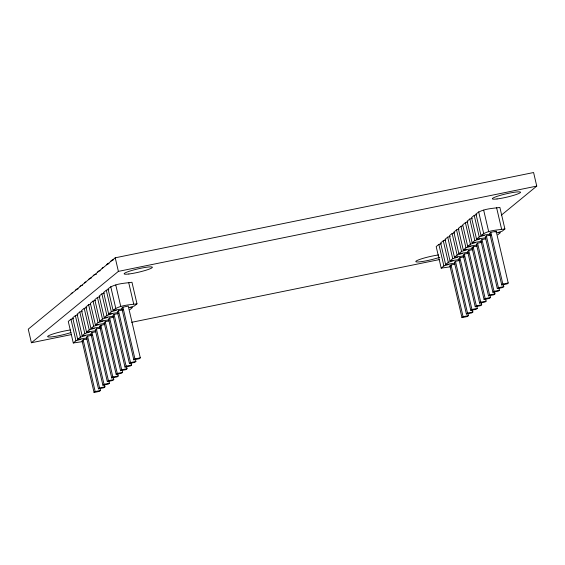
<?xml version="1.0" encoding="UTF-8"?>
<svg xmlns="http://www.w3.org/2000/svg" width="565" height="565" viewBox="0 0 565 565"><rect width="100%" height="100%" fill="white"/><g stroke="black" fill="none" stroke-linecap="round" stroke-linejoin="round"><path stroke-width="0.85" d="M71.084 293.708L72.193 292.79M75.498 290.085L76.614 289.167L78.147 288.856M79.919 286.455L81.035 285.544L82.561 285.233M85.449 281.914L84.34 282.832L85.866 282.521M88.754 279.209L89.87 278.291L91.396 277.98M93.176 275.579L94.284 274.668L96.58 274.202M97.59 271.956L98.706 271.038L100.238 270.727M102.011 268.333L103.127 267.415M110.846 261.079L111.962 260.168L113.494 259.851M501.416 215.103L536.75 186.104L533.593 172.53L115.232 257.802L28.25 329.169L31.407 342.743L71.169 334.642M31.407 342.743L118.389 271.377L536.75 186.104M73.478 318.441L70.95 319.225L68.273 321.421L73.288 342.976L82.617 341.613M77.899 314.818L75.371 315.602L72.694 317.798L77.709 339.346L87.031 337.983M82.313 311.188L79.792 311.972L77.108 314.175L82.123 335.723L91.452 334.36M86.735 307.565L84.206 308.349L81.529 310.545L86.544 332.1L95.873 330.737M90.308 304.203L88.627 304.726L85.951 306.922L90.965 328.47L100.288 327.107M95.57 300.312L93.041 301.096L90.365 303.299L95.379 324.847L104.709 323.484M99.991 296.689L97.463 297.473L94.786 299.669L99.8 321.224L109.13 319.861M104.412 293.065L101.884 293.849L99.2 296.046L104.221 317.594L113.544 316.231M108.826 289.435L106.298 290.219L103.621 292.423L108.635 313.971L117.965 312.607M129.886 309.641L132.57 307.445L129.258 307.579L134.308 306.011L136.984 303.815L131.97 282.267C123.961 283.404 114.554 283.531 108.042 288.793L113.057 310.347L122.379 308.984M73.288 342.976L75.964 340.78L81.021 339.212M77.709 339.346L80.385 337.15L85.442 335.582M82.123 335.723L84.806 333.527L89.856 331.959M86.544 332.1L89.221 329.904L94.277 328.336M90.965 328.47L93.642 326.273L98.691 324.706M95.379 324.847L98.063 322.65L103.113 321.082M99.8 321.224L102.477 319.027L107.534 317.459M104.221 317.594L106.898 315.397L111.948 313.829M108.635 313.971L111.312 311.774L116.369 310.206M113.057 310.347C119.568 305.079 128.975 304.959 136.984 303.815M86.961 339.021L83.133 339.798L82.017 340.709L94.065 392.47L99.419 391.375L100.535 390.464L100.139 388.769M92.144 335.236L87.554 336.175L86.438 337.086L98.48 388.84L103.84 387.752L104.949 386.841L104.356 384.292M95.796 331.768L91.968 332.545L90.859 333.463L102.901 385.217L108.254 384.129L109.37 383.211L108.974 381.516M100.217 328.145L96.389 328.922L95.273 329.833L107.322 381.594L112.675 380.499L113.791 379.588L113.198 377.039M117.612 373.416L118.205 375.965L117.096 376.876L111.736 377.964L99.694 326.21L100.81 325.299L104.631 324.515M109.052 320.892L105.224 321.669L104.115 322.587L116.157 374.341L121.51 373.253L122.626 372.335L122.231 370.64M113.466 317.269L109.645 318.046L108.529 318.957L120.578 370.718L125.931 369.623L127.04 368.712L126.454 366.162M118.65 313.483L114.066 314.423L112.951 315.334L124.992 367.088L130.346 366L131.461 365.089L131.066 363.387M123.071 309.86L118.481 310.792L117.372 311.711L129.413 363.464L134.767 362.377L135.883 361.459L135.289 358.916M122.902 307.169L121.786 308.08L133.834 359.841L139.188 358.747L140.297 357.836L128.255 306.082L122.902 307.169L134.943 358.923L133.834 359.841M94.065 392.47L95.174 391.552L100.535 390.464M98.48 388.84L99.595 387.929L104.949 386.841M102.901 385.217L104.017 384.306L109.37 383.211M107.322 381.594L108.431 380.676L113.791 379.588M111.736 377.964L112.852 377.053L118.205 375.965M116.157 374.341L117.273 373.43L122.626 372.335M120.578 370.718L121.687 369.8L127.04 368.712M124.992 367.088L126.108 366.177L131.461 365.089M129.413 363.464L130.529 362.553L135.883 361.459M441.392 243.607L438.864 244.391L436.187 246.587L441.201 268.135L450.531 266.772M445.813 239.977L443.285 240.761L440.608 242.957L445.623 264.512L454.945 263.149M450.227 236.354L447.706 237.138L445.022 239.334L450.037 260.889L459.366 259.519M454.648 232.731L452.12 233.514L449.443 235.711L454.458 257.259L463.787 255.896M459.07 229.1L456.541 229.884L453.865 232.081L458.879 253.636L468.201 252.273M462.643 225.739L460.962 226.261L458.279 228.458L463.293 250.013L472.623 248.642M467.905 221.854L465.376 222.638L462.7 224.835L467.714 246.382L477.044 245.019M472.326 218.224L469.798 219.008L467.121 221.205L472.135 242.759L481.458 241.396M476.74 214.601L474.212 215.385L471.535 217.582L476.549 239.136L485.879 237.766M497.8 234.8L500.484 232.603L497.172 232.745L502.221 231.177L504.898 228.98L499.884 207.426C491.875 208.57 482.468 208.69 475.956 213.958L480.97 235.506L490.3 234.143M441.201 268.135L443.878 265.938L448.935 264.371M445.623 264.512L448.299 262.315L453.356 260.748M450.037 260.889L452.72 258.685L457.77 257.124M454.458 257.259L457.134 255.062L462.191 253.494M458.879 253.636L461.556 251.439L466.612 249.871M463.293 250.013L465.977 247.809L471.026 246.248M467.714 246.382L470.391 244.186L475.448 242.618M472.135 242.759L474.812 240.563L479.862 238.995M476.549 239.136L479.233 236.933L484.283 235.372M480.97 235.506C487.482 230.245 496.889 230.117 504.898 228.98M467.855 313.081L468.449 315.623L467.333 316.541L461.979 317.629L449.931 265.875L451.047 264.964L454.874 264.18M459.289 260.557L455.468 261.334L454.352 262.252L466.393 314.006L471.754 312.911L472.863 312L472.467 310.305M464.472 256.771L459.882 257.711L458.773 258.622L470.815 310.383L476.168 309.288L477.284 308.377L476.691 305.827M468.131 253.304L464.303 254.088L463.187 254.999L475.236 306.753L480.589 305.665L481.705 304.747L481.112 302.204M472.545 249.681L468.724 250.457L467.608 251.376L479.65 303.13L485.01 302.035L486.119 301.124L485.526 298.581M489.947 294.951L490.54 297.501L489.424 298.412L484.071 299.507L472.029 247.745L473.138 246.834L476.966 246.058M481.387 242.427L477.559 243.211L476.443 244.122L488.492 295.876L493.845 294.789L494.961 293.871L494.566 292.176M485.801 238.804L481.98 239.581L480.864 240.499L492.906 292.253L498.266 291.159L499.375 290.248L498.782 287.705M490.985 235.019L486.394 235.958L485.286 236.869L497.327 288.63L502.681 287.536L503.796 286.625L503.203 284.075M490.816 232.335L489.7 233.246L501.748 285L507.102 283.913L508.21 282.994L496.169 231.24L490.816 232.335L502.857 284.089L501.748 285M495.053 232.151L496.169 231.24M461.979 317.629L463.088 316.718L468.449 315.623M466.393 314.006L467.509 313.095L472.863 312M470.815 310.383L471.93 309.465L477.284 308.377M475.236 306.753L476.344 305.842L481.705 304.747M479.65 303.13L480.766 302.219L486.119 301.124M484.071 299.507L485.187 298.588L490.54 297.501M488.492 295.876L489.601 294.965L494.961 293.871M492.906 292.253L494.022 291.342L499.375 290.248M497.327 288.63L498.443 287.712L503.796 286.625M109.073 263.481L107.541 263.791L106.432 264.703L107.957 264.392M472.029 247.745L473.555 247.435M99.694 326.21L101.227 325.899M131.68 322.304L439.401 259.589M449.931 265.875L451.463 265.564M134.943 358.923L140.297 357.836M502.857 284.089L508.21 282.994M496.571 207.567L501.586 229.115M483.689 210.194L488.704 231.742M486.394 235.958L498.443 287.712M478.633 211.762L483.647 233.31M481.98 239.581L494.022 291.342M474.212 215.385L479.233 236.933M477.559 243.211L489.601 294.965M469.798 219.008L474.812 240.563M473.138 246.834L485.187 298.588M465.376 222.638L470.391 244.186M468.724 250.457L480.766 302.219M460.962 226.261L465.977 247.809M464.303 254.088L476.344 305.842M456.541 229.884L461.556 251.439M459.882 257.711L471.93 309.465M452.12 233.514L457.134 255.062M455.468 261.334L467.509 313.095M447.706 237.138L452.72 258.685M451.047 264.964L463.088 316.718M443.285 240.761L448.299 262.315M438.864 244.391L443.878 265.938M128.658 282.401L133.672 303.956M115.232 257.802L118.389 271.377M115.776 285.028L120.79 306.583M118.481 310.792L130.529 362.553M110.719 286.596L115.733 308.151M114.066 314.423L126.108 366.177M106.298 290.219L111.312 311.774M109.645 318.046L121.687 369.8M101.884 293.849L106.898 315.397M105.224 321.669L117.273 373.43M97.463 297.473L102.477 319.027M100.81 325.299L112.852 377.053M93.041 301.096L98.063 322.65M96.389 328.922L108.431 380.676M88.627 304.726L93.642 326.273M91.968 332.545L104.017 384.306M84.206 308.349L89.221 329.904M87.554 336.175L99.595 387.929M79.792 311.972L84.806 333.527M83.133 339.798L95.174 391.552M75.371 315.602L80.385 337.15M70.95 319.225L75.964 340.78M439.796 257.266A14.478 1.688 -13.1 0 1 420.275 261.779A14.478 1.688 -13.1 0 1 419.166 259.639A14.478 1.688 -13.1 0 1 438.595 254.949M70.964 332.538A14.478 1.688 -13.1 0 1 51.676 336.867A14.478 1.688 -13.1 0 1 51.21 334.6A14.478 1.688 -13.1 0 1 70.434 329.981M128.876 273.99A14.478 1.688 -13.1 0 0 152.084 267.725A14.478 1.688 -13.1 0 0 133.849 269.908A14.478 1.688 -13.1 0 0 128.876 273.99M497.038 198.951A14.478 1.688 -13.1 0 0 520.245 192.686A14.478 1.688 -13.1 0 0 502.01 194.876A14.478 1.688 -13.1 0 0 497.038 198.951"/></g></svg>
